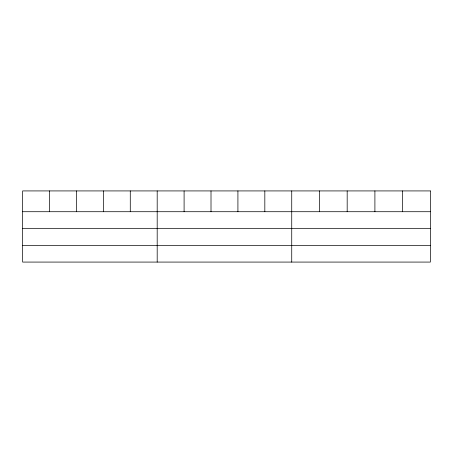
<?xml version="1.0" encoding="UTF-8"?>
<svg xmlns="http://www.w3.org/2000/svg" width="453" height="453" viewBox="0 0 453 453"><rect width="100%" height="100%" fill="white"/><g stroke="black" fill="none" stroke-linecap="round" stroke-linejoin="round"><path stroke-width="0.68" d="M22.65 211.715L430.35 211.715M22.65 228.335L430.35 228.335M22.65 245.458L430.35 245.458M402.626 190.923L402.626 211.715M374.903 190.923L374.903 211.715M347.179 190.923L347.179 211.715M319.456 190.923L319.456 211.715M291.732 190.923L291.732 262.077M264.824 190.923L264.824 211.715M237.916 190.923L237.916 211.715M211.007 190.923L211.007 211.715M184.099 190.923L184.099 211.715M157.191 190.923L157.191 262.077M130.283 190.923L130.283 211.715M103.375 190.923L103.375 211.715M76.466 190.923L76.466 211.715M49.558 190.923L49.558 211.715M430.35 190.923L22.65 190.923L22.65 262.077L430.35 262.077L430.35 190.923"/></g></svg>
